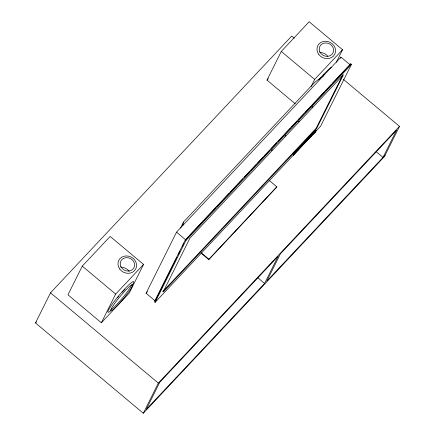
<?xml version="1.0" encoding="UTF-8"?>
<svg xmlns="http://www.w3.org/2000/svg" width="435" height="435" viewBox="0 0 435 435"><rect width="100%" height="100%" fill="white"/><g stroke="black" fill="none" stroke-linecap="round" stroke-linejoin="round"><path stroke-width="0.65" d="M182.733 225.705L183.537 222.008L315.087 81.97L323.64 75.837M343.258 79.257L399.504 126.367L384.475 156.513L143.3 413.25L35.496 322.949L50.525 292.809L291.7 36.072L294.305 38.253M82.269 266.128L67.974 294.799L101.36 322.765L129.249 293.076L143.545 264.404L110.158 236.439L82.269 266.128L115.65 294.093L101.36 322.765M176.866 257.302L155.154 300.851L146.068 293.239L176.523 232.149L340.958 57.105L350.05 64.712L332.394 83.504M180.552 228L183.537 222.008M313.195 134.067L320.638 126.145L351.453 64.336L350.773 63.771L185.245 239.989L154.425 301.792L155.105 302.358L311.117 136.204M178.372 254.279L179.883 251.256M182.292 246.417L183.804 243.393M155.105 302.358L185.919 240.555L351.453 64.336M295.234 103.769L266.987 80.111L281.282 51.439L309.171 21.75L342.552 49.715L336.298 62.259M200.992 253.094L208.724 259.57L276.872 186.86L269.14 180.378M143.3 413.25L158.329 383.104L399.504 126.367M311.09 86.57L314.663 79.404L342.552 49.715M340.366 58.301L340.958 57.105M276.872 186.86L208.724 259.57M307.779 139.243L310.846 135.976L310.623 136.421L311.03 136.764L315.413 132.099L316.087 130.75L315.679 130.413L293.755 153.751L293.195 154.871L293.467 155.099L311.009 136.427L311.569 135.307L294.027 153.979L293.467 155.099M311.03 136.764L311.699 135.421L316.087 130.75M162.695 291.657L316.169 128.276L342.747 74.972M315.679 130.413L315.011 131.756L315.413 132.099M316.577 128.619L343.454 74.706L189.981 238.081L163.103 291.994L316.577 128.619L316.169 128.276M350.17 64.984L350.773 63.771M264.6 283.446L278.199 256.171L159.808 382.207L146.209 409.482L264.6 283.446L257.846 277.786M35.496 322.949L36.426 321.96M266.987 80.111L268.379 78.626M115.65 294.093L143.545 264.404M188.861 236.303L185.614 239.761L176.523 232.149M189.791 235.313L202.335 221.959M203.265 220.975L215.803 207.62M216.733 206.63L222.774 200.203M223.699 199.214L229.278 193.281M230.202 192.292L236.243 185.865M237.173 184.875L242.746 178.943M244.138 177.458L249.712 171.526M250.642 170.536L256.215 164.599M257.612 163.12L263.186 157.182M264.116 156.192L269.689 150.26M271.081 148.775L276.655 142.843M278.047 141.359L283.625 135.426M284.55 134.437L290.591 128.01M291.521 127.02L297.094 121.088M298.486 119.603L304.06 113.671M304.989 112.681L311.03 106.249M311.96 105.265L324.499 91.91M325.429 90.92L331.465 84.493M271.429 150.608L272.359 149.618M284.914 136.253L285.844 135.258M298.399 121.892L299.329 120.903M311.89 107.537L312.819 106.548M146.068 293.239L147.454 291.76M299.008 148.58L293.31 154.648L293.581 154.876M301.199 146.247L305.587 141.576M313.254 133.621L314.13 132.691M385.187 155.077L266.796 281.113L280.39 253.839L396.595 130.141L382.996 157.41L376.237 151.75M281.282 51.439L314.663 79.404M311.297 135.078L311.699 135.421M306.909 139.744L307.181 139.972L306.735 140.869L306.463 140.641M302.526 144.415L302.798 144.643L302.347 145.54L302.08 145.312M298.138 149.08L298.41 149.308L297.964 150.206L297.692 149.977M201.323 252.86L208.903 259.211M185.245 239.989L185.919 240.555M50.525 292.809L158.329 383.104M110.631 310.878A19.907 2.322 -50 0 1 111.583 305.049A19.907 2.322 -50 0 1 128.602 285.05A19.907 2.322 -50 0 1 131.941 285.838M318.79 79.828A19.907 2.322 -50 0 1 331.296 67.333M131.664 284.794A16.96 1.979 -50 0 1 122.578 297.872A16.96 1.979 -50 0 1 110.968 309.649M117.711 297.551A16.96 1.979 -50 0 1 118.505 296.578M122.181 292.287A16.96 1.979 -50 0 1 125.084 289.155M319.72 52.461A9.505 8.482 26.5 0 1 327.854 56.224M323.2 75.407A16.96 1.979 -50 0 1 324.097 74.467M120.712 267.15A9.505 8.482 26.5 0 1 129.217 271.391M119.75 269.08A9.505 8.482 26.5 0 0 135.785 268.868A9.505 8.482 26.5 0 0 126.302 255.927A9.505 8.482 26.5 0 0 119.75 269.08M120.691 266.182A7.362 6.568 26.5 0 0 133.023 269.042A7.362 6.568 26.5 0 0 128.542 257.819A7.362 6.568 26.5 0 0 120.691 266.182M319.698 51.493A7.362 6.568 26.5 0 0 332.035 54.353A7.362 6.568 26.5 0 0 327.555 43.13A7.362 6.568 26.5 0 0 319.698 51.493M115.677 307.192A16.96 1.979 -50 0 0 132.659 285.175A16.96 1.979 -50 0 0 116.7 300.726A16.96 1.979 -50 0 0 115.677 307.192M318.757 54.391A9.505 8.482 26.5 0 0 334.798 54.179A9.505 8.482 26.5 0 0 325.315 41.238A9.505 8.482 26.5 0 0 318.757 54.391"/></g></svg>
